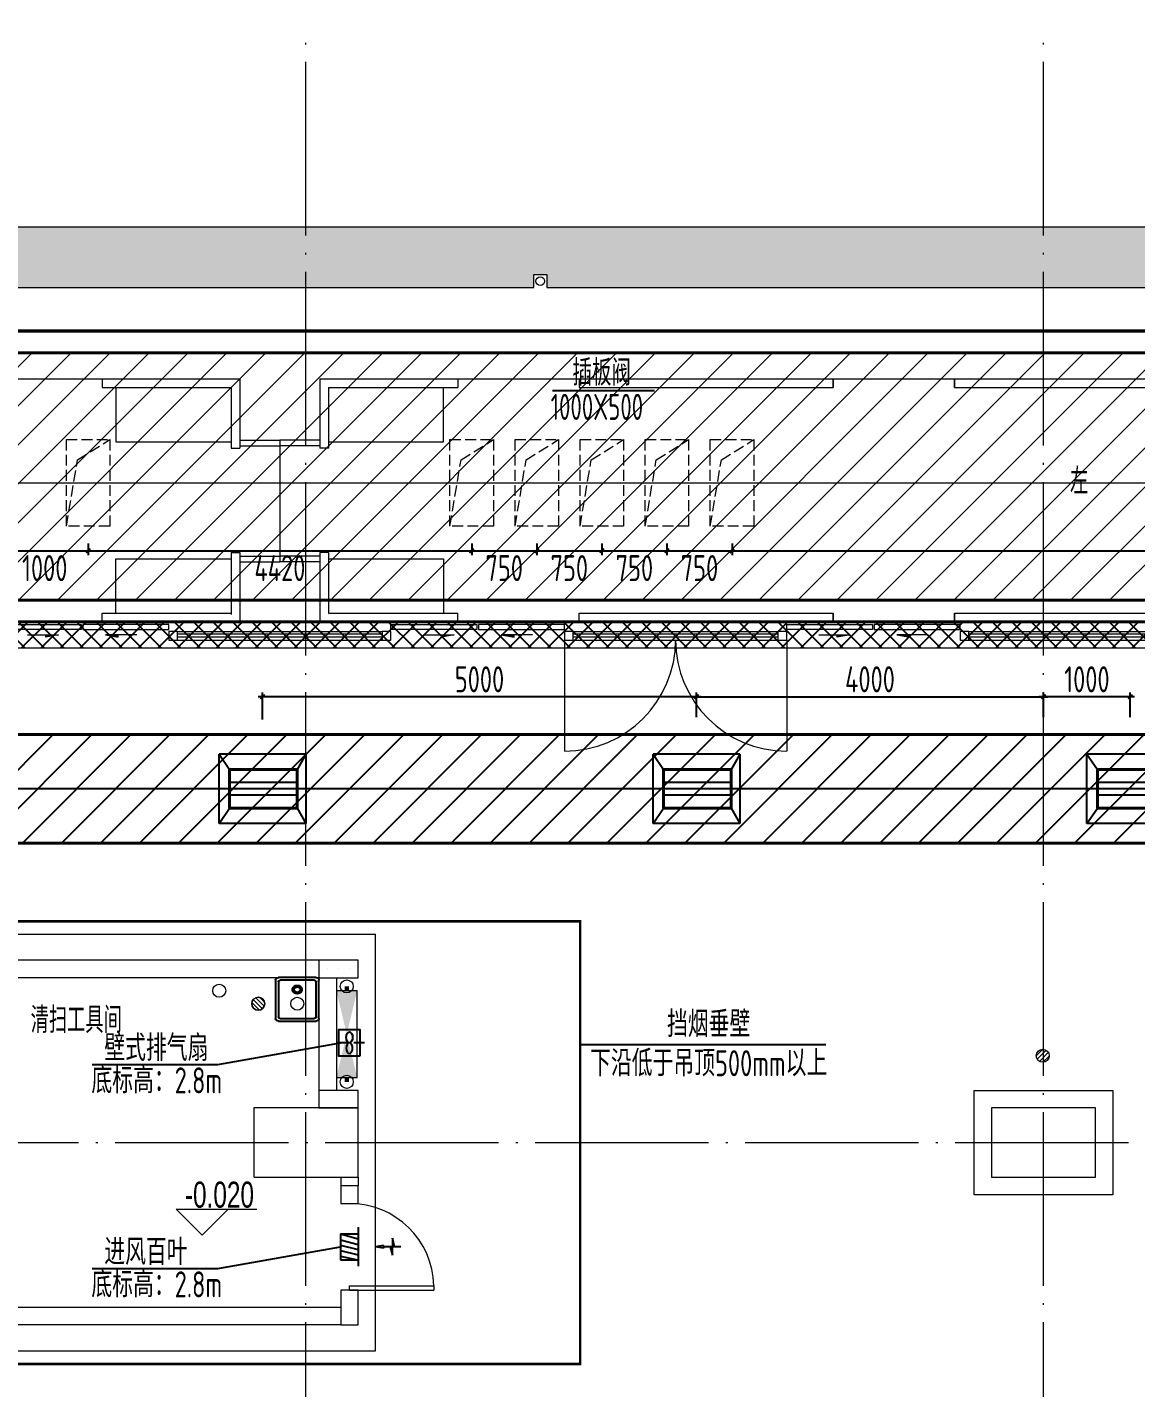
# Model space of a CAD drawing. Extents: x 4 to 13611208, y -605838 to 574722.
# Drawn here: x 13348185 to 13360960, y -11785 to 3890 of the extents above; entities that cross this region are included whole.
import ezdxf
from ezdxf.enums import TextEntityAlignment as Align

# ---------------------------------------------------------------- set-up
doc = ezdxf.new("R2010")
doc.units = 0
doc.header["$LTSCALE"] = 1000
doc.header["$MEASUREMENT"] = 0
for name, pattern in [('_DASH', [0.6, 0.4, -0.2]), ('CENTER', [2, 1.25, -0.25, 0.25, -0.25]), ('CENTER2', [28.575, 19.05, -3.175, 3.175, -3.175]), ('CONTINOUS', [0]), ('DASH', [0.35, 0.25, -0.1]), ('DOTE', [2.42, 2, -0.2, 0.02, -0.2])]:
    doc.linetypes.add(name, pattern=pattern)
for name, color, linetype in [('DUCT-D-P中心线', 5, 'CENTER2'), ('DUCT-D-P标注', 7, 'Continuous'), ('DUCT-D-P管', 6, 'Continuous'), ('DUCT-D-P设备', 7, 'Continuous'), ('DUCT-D-P风口', 7, 'Continuous'), ('DUCT-D-S管设备', 7, 'Continuous'), ('SDF-标注', 7, 'Continuous'), ('卫生间-设备', 8, 'Continuous')]:
    doc.layers.add(name, color=color, linetype=linetype)
for name, color, linetype, lineweight in [('GPS-消防', 8, 'Continuous', 13), ('PSD', 8, 'Continuous', 5), ('SDF-风管', 3, 'Continuous', 20), ('STRAIN', 8, 'Continuous', 5), ('建筑底图', 8, 'Continuous', 13)]:
    doc.layers.add(name, color=color, linetype=linetype, lineweight=lineweight)
doc.styles.add('67', font='gbenor.shx', dxfattribs={"width": 0.7, "bigfont": 'hztxt.shx'})
doc.styles.add('C', font='HZTXT_E', dxfattribs={"width": 0.7, "bigfont": 'HZTXT'})
doc.styles.add('du', font='gbenor.shx', dxfattribs={"width": 0.8, "bigfont": 'hztxt.shx'})
doc.styles.add('RS9', font='gbenor.shx', dxfattribs={"width": 0.8, "height": 300, "bigfont": 'hztxt.shx'})
doc.dimstyles.new('67', dxfattribs={"dimscale": 100, "dimtxt": 3, "dimasz": 0.5, "dimexe": 0.5, "dimexo": 2, "dimgap": 0.5, "dimtad": 2, "dimdec": 0, "dimrnd": 5, "dimzin": 0, "dimdsep": 46, "dimtxsty": 'du', "dimblk": 'ARCHTICK', "dimcen": 0, "dimdle": 0.5, "dimclrd": 256, "dimclre": 256, "dimclrt": 256, "dimazin": 0, "dimtfac": 1, "dimtdec": 0, "dimtix": 1, "dimtmove": 2, "dimatfit": 3, "dimfxl": 100, "dimtolj": 1, "dimtzin": 0, "dimlwd": -1, "dimlwe": -1, "dimarcsym": 0})
pattern_1 = [(45, (-753263.78, -1134969.75), (-33.6759605, 33.6759605), [])]

# ---------------------------------------------------------------- blocks, each defined once
blk = doc.blocks.new('A$C6AAC3FDD')
at = {"layer": 'STRAIN'}
for p, q in [((24861, 2800), (46741, 2800)), ((45151, 2800), (45151, 2700)), ((45151, 2700), (46641, 2700)), ((45310, 2700), (45310, 2073)), ((46641, 2700), (46641, 2000)), ((46641, 2700), (46641, 2699)), ((46641, 2700), (46641, 2699)), ((46741, 2799), (46741, 2800)), ((46741, 2799), (46741, 2000)), ((47661, 2800), (69541, 2800)), ((47661, 2800), (47661, 2000)), ((47762, 2700), (47761, 2699)), ((47761, 2699), (47761, 2000)), ((47762, 2700), (49251, 2700)), ((49087, 2073), (49087, 2700)), ((49251, 2800), (49251, 2700)), ((50651, 2800), (50651, 2700)), ((50651, 2700), (53576, 2700)), ((53576, 2700), (53576, 2800)), ((53576, 2800), (53576, 2700)), ((54976, 2700), (54976, 2800)), ((54976, 2800), (54976, 2700)), ((54976, 2700), (57901, 2700)), ((45310, 2073), (46641, 2073)), ((46741, 2093), (47201, 2093)), ((47201, 2093), (47201, 691)), ((47201, 2093), (47201, 691)), ((47201, 2093), (47201, 691)), ((47201, 2093), (47201, 691)), ((47661, 2093), (47201, 2093)), ((47761, 2073), (49087, 2073)), ((49087, 2073), (49087, 2073)), ((46641, 2000), (46741, 2000)), ((46741, 2026), (47201, 2026)), ((47661, 2026), (47201, 2026)), ((47761, 2000), (47661, 2000)), ((46641, 800), (46641, 84)), ((46641, 800), (46741, 800)), ((46741, 800), (46741, 0)), ((47661, 800), (47661, 0)), ((47761, 800), (47661, 800)), ((47761, 800), (47761, 100)), ((45310, 727), (46641, 727)), ((45310, 100), (45310, 727)), ((46741, 758), (47201, 758)), ((46741, 691), (47201, 691)), ((47661, 758), (47201, 758)), ((47661, 691), (47201, 691)), ((47761, 727), (49087, 727)), ((49087, 727), (49087, 100)), ((49087, 727), (49087, 727)), ((45151, 100), (46641, 100)), ((45151, 0), (45151, 100)), ((47762, 100), (47761, 100)), ((47762, 84), (47761, 85)), ((47762, 100), (49251, 100)), ((49251, 0), (49251, 100)), ((50651, 100), (53576, 100)), ((50651, 0), (50651, 100)), ((53576, 100), (53576, 0)), ((53576, 0), (53576, 100)), ((54976, 100), (57901, 100)), ((54976, 100), (54976, 0)), ((54976, 0), (54976, 100)), ((24861, 0), (46741, 0)), ((47661, 0), (69542, 0))]:
    blk.add_line(p, q, dxfattribs=at)
blk = doc.blocks.new('新块')
at = {"layer": 'PSD', "color": 8}
for p, q in [((-1630, 60), (-1270, 60)), ((-1270, 60), (-1418, 34)), ((-1418, 34), (-1418, 60)), ((-730, 60), (-582, 34)), ((-370, 60), (-730, 60)), ((-582, 34), (-582, 60))]:
    blk.add_line(p, q, dxfattribs=at)
for points in [[(-2000, 180), (-1010, 180), (-1010, 120), (-2000, 120)], [(0, 180), (-990, 180), (-990, 120), (0, 120)]]:
    blk.add_lwpolyline(points, close=True, dxfattribs=at)
for points in [[(-1418, 34), (-1418, 60), (-1270, 60)], [(-582, 34), (-582, 60), (-730, 60)]]:
    blk.add_solid(points, dxfattribs=at)
blk = doc.blocks.new('PSD')
at = {"layer": 'PSD', "color": 8}
for p, q in [((47003, 4268), (49362, 4268)), ((49362, 4235), (47003, 4235)), ((51563, 4268), (53922, 4268)), ((53922, 4235), (51563, 4235)), ((56123, 4268), (58482, 4268)), ((58482, 4235), (56123, 4235)), ((49362, 4201), (47003, 4201)), ((47003, 4168), (49362, 4168)), ((51462, 4168), (51462, 2888)), ((53922, 4201), (51563, 4201)), ((51563, 4168), (53922, 4168)), ((54022, 4168), (54022, 2888)), ((58482, 4201), (56123, 4201)), ((56123, 4168), (58482, 4168))]:
    blk.add_line(p, q, dxfattribs=at)
for points in [[(46902, 4168), (47003, 4168), (47003, 4268), (46902, 4268)], [(49362, 4168), (49462, 4168), (49462, 4268), (49362, 4268)], [(51462, 4168), (51563, 4168), (51563, 4268), (51462, 4268)], [(53922, 4168), (54022, 4168), (54022, 4268), (53922, 4268)], [(56022, 4168), (56123, 4168), (56123, 4268), (56022, 4268)]]:
    blk.add_lwpolyline(points, close=True, dxfattribs=at)
for centre, start, end in [((51462, 4168), 270, 0), ((54022, 4168), 180, 270)]:
    blk.add_arc(centre, 1280, start, end, dxfattribs=at)
at = {"color": 8}
for p in [(46902, 4168), (51462, 4168), (56022, 4168)]:
    blk.add_blockref('新块', p, dxfattribs=at)
blk = doc.blocks.new('王家畈站给排水平面图20120703-地漏')
at = {"ltscale": 10}
h = blk.add_hatch(dxfattribs=at)
h.set_pattern_fill('ANSI31', color=256, scale=15, style=0)
h.set_pattern_definition(pattern_1)
h.paths.add_polyline_path([(100, 0, 1), (-100, 0, 1)])
blk.add_circle((0, 0), 100)
blk = doc.blocks.new('$plan$00001191')
at = {"layer": '卫生间-设备'}
for p, q in [((33, -421), (33, -20)), ((54, 0), (446, 0)), ((467, -20), (467, -421)), ((446, -441), (54, -441))]:
    blk.add_line(p, q, dxfattribs=at)
for points in [[(33, 30, 0.414214), (0, 0, 0.414214)], [(500, 0, 0.414214), (467, 30, 0.414214)], [(0, -441, 0.414214), (33, -470, 0.414214)], [(467, -470, 0.414214), (500, -441, 0.414214)]]:
    blk.add_lwpolyline(points, format="xyb", dxfattribs=at)
for points in [[(33, 30), (467, 30)], [(0, -441), (0, 0)], [(54, 0), (47, -1), (40, -5), (36, -10), (33, -16), (33, -20)], [(250, -59), (231, -62), (215, -71), (203, -84), (196, -100), (196, -117), (203, -133), (215, -146), (231, -154), (250, -157), (269, -154), (285, -146), (297, -133), (304, -117), (304, -100), (297, -84), (285, -71), (269, -62), (250, -59)], [(250, -76), (238, -78), (227, -84), (219, -92), (215, -103), (215, -114), (219, -124), (227, -133), (238, -138), (250, -140), (262, -138), (273, -133), (281, -124), (285, -114), (285, -103), (281, -92), (273, -84), (262, -78), (250, -76)], [(467, -20), (466, -13), (462, -7), (457, -3), (449, 0), (446, 0)], [(500, 0), (500, -441)], [(33, -421), (34, -428), (38, -434), (43, -438), (51, -441), (54, -441)], [(446, -441), (453, -440), (460, -436), (464, -431), (467, -425), (467, -421)], [(467, -470), (33, -470)]]:
    blk.add_lwpolyline(points, dxfattribs=at)
blk = doc.blocks.new('光谷四路给排水孔洞20150518-地漏')
at = {"ltscale": 10}
h = blk.add_hatch(dxfattribs=at)
h.set_pattern_fill('ANSI31', color=256, scale=15, style=0)
h.set_pattern_definition(pattern_1)
h.paths.add_polyline_path([(100, 0, 1), (-100, 0, 1)])
blk.add_circle((0, 0), 100)
blk = doc.blocks.new('A$C73EC19F2')
at = {"layer": 'GPS-消防'}
h = blk.add_hatch(color=256, dxfattribs=at)
h.paths.add_polyline_path([(-120, 0), (0, 500), (-240, 500)])
h.paths.add_polyline_path([(-240, -500), (0, -500), (-120, 0)])
blk.add_lwpolyline([(-240, 500), (-240, -500), (0, -500), (0, 500)], close=True, dxfattribs=at)
at = {"layer": 'GPS-消防', "const_width": 50}
for points in [[(-120, 500), (-120, 550)], [(-120, -550), (-120, -500)]]:
    blk.add_lwpolyline(points, dxfattribs=at)
at = {"layer": 'GPS-消防'}
for centre in [(-120, 550), (-120, -550)]:
    blk.add_circle(centre, 75, dxfattribs=at)
blk = doc.blocks.new('$DorLib2D$00000001')
for p, q in [((0.45, 0.975), (0.5, 0.975)), ((0.45, 0), (0.45, 0.975)), ((0.5, 0), (0.5, 0.975)), ((0.5, 0), (0.45, 0))]:
    blk.add_line(p, q)
at = {"lineweight": 13}
blk.add_arc((0.475, 0), 0.975, 91.4693, 180, dxfattribs=at)
blk = doc.blocks.new('_FZH')
blk.add_lwpolyline([(-0.5, -0.5), (0.5, -0.5), (0.5, 0.5), (-0.5, 0.5)], close=True)
blk = doc.blocks.new('_ArchTick')
at = {"color": 0, "linetype": 'ByBlock', "const_width": 0.4}
blk.add_lwpolyline([(-0.5, -0.5), (0.5, 0.5)], dxfattribs=at)
blk = doc.blocks.new('*D539')
at = {"layer": 'DUCT-D-P标注', "transparency": 16777216}
for p, q in [((13360947, -3823), (13359847, -3823)), ((13359897, -4060), (13359897, -3773)), ((13360897, -4060), (13360897, -3773))]:
    blk.add_line(p, q, dxfattribs=at)
at = {"layer": 'DUCT-D-P标注', "transparency": 16777216, "xscale": 50, "yscale": 50, "zscale": 50, "rotation": 180}
blk.add_blockref('_ArchTick', (13359897, -3823), dxfattribs=at)
at = {"layer": 'DUCT-D-P标注', "transparency": 16777216, "xscale": 50, "yscale": 50, "zscale": 50}
blk.add_blockref('_ArchTick', (13360897, -3823), dxfattribs=at)
at = {"layer": 'DUCT-D-P标注', "transparency": 16777216, "insert": (13360397, -3623), "char_height": 300, "attachment_point": 5, "style": 'du'}
blk.add_mtext('\\A1;1000', dxfattribs=at)
blk = doc.blocks.new('*D567')
at = {"layer": 'SDF-标注', "ltscale": 0.5, "transparency": 16777216}
for p, q in [((13347837, -2142), (13348937, -2142)), ((13347887, -2060), (13347887, -2192)), ((13348887, -2060), (13348887, -2192))]:
    blk.add_line(p, q, dxfattribs=at)
at = {"layer": 'SDF-标注', "ltscale": 0.5, "transparency": 16777216, "xscale": 50, "yscale": 50, "zscale": 50, "rotation": 180}
blk.add_blockref('_ArchTick', (13347887, -2142), dxfattribs=at)
at = {"layer": 'SDF-标注', "ltscale": 0.5, "transparency": 16777216, "xscale": 50, "yscale": 50, "zscale": 50}
blk.add_blockref('_ArchTick', (13348887, -2142), dxfattribs=at)
at = {"layer": 'SDF-标注', "ltscale": 0.5, "transparency": 16777216, "insert": (13348387, -2342), "char_height": 300, "attachment_point": 5, "style": 'du'}
blk.add_mtext('\\A1;1000', dxfattribs=at)
blk = doc.blocks.new('*D568')
at = {"layer": 'SDF-标注', "ltscale": 0.5, "transparency": 16777216}
for p, q in [((13353257, -2142), (13354107, -2142)), ((13353307, -2060), (13353307, -2192)), ((13354057, -2060), (13354057, -2192))]:
    blk.add_line(p, q, dxfattribs=at)
at = {"layer": 'SDF-标注', "ltscale": 0.5, "transparency": 16777216, "xscale": 50, "yscale": 50, "zscale": 50, "rotation": 180}
blk.add_blockref('_ArchTick', (13353307, -2142), dxfattribs=at)
at = {"layer": 'SDF-标注', "ltscale": 0.5, "transparency": 16777216, "xscale": 50, "yscale": 50, "zscale": 50}
blk.add_blockref('_ArchTick', (13354057, -2142), dxfattribs=at)
at = {"layer": 'SDF-标注', "ltscale": 0.5, "transparency": 16777216, "insert": (13353682, -2342), "char_height": 300, "attachment_point": 5, "style": 'du'}
blk.add_mtext('\\A1;750', dxfattribs=at)
blk = doc.blocks.new('*D569')
at = {"layer": 'SDF-标注', "ltscale": 0.5, "transparency": 16777216}
for p, q in [((13354007, -2142), (13354857, -2142)), ((13354057, -2060), (13354057, -2192)), ((13354807, -2060), (13354807, -2192))]:
    blk.add_line(p, q, dxfattribs=at)
at = {"layer": 'SDF-标注', "ltscale": 0.5, "transparency": 16777216, "xscale": 50, "yscale": 50, "zscale": 50, "rotation": 180}
blk.add_blockref('_ArchTick', (13354057, -2142), dxfattribs=at)
at = {"layer": 'SDF-标注', "ltscale": 0.5, "transparency": 16777216, "xscale": 50, "yscale": 50, "zscale": 50}
blk.add_blockref('_ArchTick', (13354807, -2142), dxfattribs=at)
at = {"layer": 'SDF-标注', "ltscale": 0.5, "transparency": 16777216, "insert": (13354432, -2342), "char_height": 300, "attachment_point": 5, "style": 'du'}
blk.add_mtext('\\A1;750', dxfattribs=at)
blk = doc.blocks.new('*D570')
at = {"layer": 'SDF-标注', "ltscale": 0.5, "transparency": 16777216}
for p, q in [((13354757, -2142), (13355607, -2142)), ((13354807, -2060), (13354807, -2192)), ((13355557, -2060), (13355557, -2192))]:
    blk.add_line(p, q, dxfattribs=at)
at = {"layer": 'SDF-标注', "ltscale": 0.5, "transparency": 16777216, "xscale": 50, "yscale": 50, "zscale": 50, "rotation": 180}
blk.add_blockref('_ArchTick', (13354807, -2142), dxfattribs=at)
at = {"layer": 'SDF-标注', "ltscale": 0.5, "transparency": 16777216, "xscale": 50, "yscale": 50, "zscale": 50}
blk.add_blockref('_ArchTick', (13355557, -2142), dxfattribs=at)
at = {"layer": 'SDF-标注', "ltscale": 0.5, "transparency": 16777216, "insert": (13355182, -2342), "char_height": 300, "attachment_point": 5, "style": 'du'}
blk.add_mtext('\\A1;750', dxfattribs=at)
blk = doc.blocks.new('*D571')
at = {"layer": 'SDF-标注', "ltscale": 0.5, "transparency": 16777216}
for p, q in [((13355507, -2142), (13356357, -2142)), ((13355557, -2060), (13355557, -2192)), ((13356307, -2060), (13356307, -2192))]:
    blk.add_line(p, q, dxfattribs=at)
at = {"layer": 'SDF-标注', "ltscale": 0.5, "transparency": 16777216, "xscale": 50, "yscale": 50, "zscale": 50, "rotation": 180}
blk.add_blockref('_ArchTick', (13355557, -2142), dxfattribs=at)
at = {"layer": 'SDF-标注', "ltscale": 0.5, "transparency": 16777216, "xscale": 50, "yscale": 50, "zscale": 50}
blk.add_blockref('_ArchTick', (13356307, -2142), dxfattribs=at)
at = {"layer": 'SDF-标注', "ltscale": 0.5, "transparency": 16777216, "insert": (13355932, -2342), "char_height": 300, "attachment_point": 5, "style": 'du'}
blk.add_mtext('\\A1;750', dxfattribs=at)
blk = doc.blocks.new('*D572')
at = {"layer": 'SDF-标注', "ltscale": 0.5, "transparency": 16777216}
for p, q in [((13348837, -2142), (13353357, -2142)), ((13348887, -2060), (13348887, -2192)), ((13353307, -2060), (13353307, -2192))]:
    blk.add_line(p, q, dxfattribs=at)
at = {"layer": 'SDF-标注', "ltscale": 0.5, "transparency": 16777216, "xscale": 50, "yscale": 50, "zscale": 50, "rotation": 180}
blk.add_blockref('_ArchTick', (13348887, -2142), dxfattribs=at)
at = {"layer": 'SDF-标注', "ltscale": 0.5, "transparency": 16777216, "xscale": 50, "yscale": 50, "zscale": 50}
blk.add_blockref('_ArchTick', (13353307, -2142), dxfattribs=at)
at = {"layer": 'SDF-标注', "ltscale": 0.5, "transparency": 16777216, "insert": (13351097, -2342), "char_height": 300, "attachment_point": 5, "style": 'du'}
blk.add_mtext('\\A1;4420', dxfattribs=at)
blk = doc.blocks.new('*D573')
at = {"layer": 'SDF-标注', "ltscale": 0.5, "transparency": 16777216}
for p, q in [((13356257, -2142), (13368737, -2142)), ((13356307, -2060), (13356307, -2192)), ((13368687, -2060), (13368687, -2192))]:
    blk.add_line(p, q, dxfattribs=at)
at = {"layer": 'SDF-标注', "ltscale": 0.5, "transparency": 16777216, "xscale": 50, "yscale": 50, "zscale": 50, "rotation": 180}
blk.add_blockref('_ArchTick', (13356307, -2142), dxfattribs=at)
at = {"layer": 'SDF-标注', "ltscale": 0.5, "transparency": 16777216, "xscale": 50, "yscale": 50, "zscale": 50}
blk.add_blockref('_ArchTick', (13368687, -2142), dxfattribs=at)
at = {"layer": 'SDF-标注', "ltscale": 0.5, "transparency": 16777216, "insert": (13362497, -2342), "char_height": 300, "attachment_point": 5, "style": 'du'}
blk.add_mtext('\\A1;12380', dxfattribs=at)
blk = doc.blocks.new('hqs')
at = {"linetype": 'CENTER', "ltscale": 0.1}
blk.add_line((50, 0), (-300, 0), dxfattribs=at)
blk.add_lwpolyline([(0, 150), (0, -150), (-250, -150), (-250, 150)], close=True)
blk.add_ellipse((-125, 62.5), major_axis=(0, -62.5), ratio=0.6)
at = {"extrusion": (0, 0, -1)}
blk.add_ellipse((-125, -62.5), major_axis=(0, 62.5), ratio=0.6, dxfattribs=at)
blk = doc.blocks.new('SFFH3')
for p, q in [((-3.99, 0.32), (-5.84, 0.01)), ((-3.99, -0.31), (-5.84, 0.01)), ((-3.99, 0.01), (-3.99, 0.32)), ((0.01, 0.01), (-3.99, 0.01)), ((-3.99, 0.01), (-3.99, -0.31)), ((-1.9, 1.95), (-1.9, 0)), ((-1.41, 0.01), (-1.9, 1.95)), ((-2.4, 0), (-1.9, -1.95)), ((-1.9, -1.95), (-1.9, 0))]:
    blk.add_line(p, q)
blk = doc.blocks.new('$风口$00000150')
for p, q in [((200, 450), (200, -450)), ((0, 300), (0, -300)), ((0, 300), (200, 300)), ((0, 295), (200, 184)), ((0, 159), (200, 55)), ((0, 36), (200, -65)), ((0, -88), (200, -184)), ((0, -218), (193, -300)), ((0, -300), (200, -300))]:
    blk.add_line(p, q)
blk = doc.blocks.new('*D669')
at = {"layer": 'DUCT-D-P标注', "transparency": 16777216}
for p, q in [((13355947, -3823), (13350847, -3823)), ((13350897, -4085), (13350897, -3773)), ((13355897, -4060), (13355897, -3773))]:
    blk.add_line(p, q, dxfattribs=at)
at = {"layer": 'DUCT-D-P标注', "transparency": 16777216, "xscale": 50, "yscale": 50, "zscale": 50, "rotation": 180}
blk.add_blockref('_ArchTick', (13350897, -3823), dxfattribs=at)
at = {"layer": 'DUCT-D-P标注', "transparency": 16777216, "xscale": 50, "yscale": 50, "zscale": 50}
blk.add_blockref('_ArchTick', (13355897, -3823), dxfattribs=at)
at = {"layer": 'DUCT-D-P标注', "transparency": 16777216, "insert": (13353397, -3623), "char_height": 300, "attachment_point": 5, "style": 'du'}
blk.add_mtext('\\A1;5000', dxfattribs=at)
blk = doc.blocks.new('*D670')
at = {"layer": 'DUCT-D-P标注', "transparency": 16777216}
for p, q in [((13355847, -3823), (13359947, -3823)), ((13355897, -4060), (13355897, -3773)), ((13359897, -4060), (13359897, -3773))]:
    blk.add_line(p, q, dxfattribs=at)
at = {"layer": 'DUCT-D-P标注', "transparency": 16777216, "xscale": 50, "yscale": 50, "zscale": 50, "rotation": 180}
blk.add_blockref('_ArchTick', (13355897, -3823), dxfattribs=at)
at = {"layer": 'DUCT-D-P标注', "transparency": 16777216, "xscale": 50, "yscale": 50, "zscale": 50}
blk.add_blockref('_ArchTick', (13359897, -3823), dxfattribs=at)
at = {"layer": 'DUCT-D-P标注', "transparency": 16777216, "insert": (13357897, -3623), "char_height": 300, "attachment_point": 5, "style": 'du'}
blk.add_mtext('\\A1;4000', dxfattribs=at)
blk = doc.blocks.new('A$C321F08AF')
at = {"layer": '建筑底图', "color": 0, "linetype": 'DASH', "ltscale": 0.5}
for points in [[(-24760, -2450), (-24760, -3450), (-25260, -3450), (-25260, -2450)], [(-20340, -2450), (-20340, -3450), (-20840, -3450), (-20840, -2450)], [(-19590, -2450), (-19590, -3450), (-20090, -3450), (-20090, -2450)], [(-18840, -2450), (-18840, -3450), (-19340, -3450), (-19340, -2450)], [(-18090, -2450), (-18090, -3450), (-18590, -3450), (-18590, -2450)], [(-17340, -2450), (-17340, -3450), (-17840, -3450), (-17840, -2450)]]:
    blk.add_lwpolyline(points, close=True, dxfattribs=at)
for points in [[(-25260, -3450), (-25133, -2686), (-24760, -2450)], [(-20840, -3450), (-20713, -2686), (-20340, -2450)], [(-20090, -3450), (-19963, -2686), (-19590, -2450)], [(-19340, -3450), (-19213, -2686), (-18840, -2450)], [(-18590, -3450), (-18463, -2686), (-18090, -2450)], [(-17840, -3450), (-17713, -2686), (-17340, -2450)]]:
    blk.add_lwpolyline(points, dxfattribs=at)
blk = doc.blocks.new('$风口$00000108')
for p, q in [((-250, 135), (-190, 75)), ((-250, -135), (-250, 135)), ((250, 135), (200, 75)), ((250, 135), (250, -135)), ((200, 25), (-190, 25)), ((200, -25), (-190, -25)), ((-250, -135), (-190, -75)), ((200, -75), (250, -135)), ((250, -135), (-250, -135))]:
    blk.add_line(p, q)
at = {"linetype": 'Continuous'}
blk.add_line((250, 135), (-250, 135), dxfattribs=at)
at = {"lineweight": 40}
for p, q in [((-190, 75), (200, 75)), ((-190, -75), (-190, 75)), ((200, 75), (200, -75)), ((-190, -75), (200, -75))]:
    blk.add_line(p, q, dxfattribs=at)

msp = doc.modelspace()

# ---------------------------------------------------------------- hatches: boundary and pattern name
at = {"layer": 'DUCT-D-P管'}
h = msp.add_hatch(dxfattribs=at)
h.set_pattern_fill('ANSI31', color=8, scale=200)
h.set_pattern_definition([(45, (0, 0), (-224.506403, 224.506403), [])])
h.paths.add_polyline_path([(13361497.1, -4260.3), (13308997.1, -4260.3), (13308997.1, -5510.3), (13361497.1, -5510.3)])
at = {"layer": '建筑底图'}
h = msp.add_hatch(dxfattribs=at)
h.set_pattern_fill('钢筋混凝土', color=8, scale=100, style=0)
h.set_pattern_definition([(45, (793255.26, 9e-08), (-176.7766953, 176.7766953), []), (50, (793255.26, 9e-08), (717.260183, -62.752135), [75, -825]), (355, (793255.26, 9e-08), (-138.751334, 752.192134), [60, -660]), (100.4514, (793315, -5.2), (578.50938, 689.439542), [63.74019, -701.14211]), (46.1842, (793255.26, 200), (1067.24105, -165.519014), [112.5, -1237.5]), (96.6356, (793344.2, 186.2), (934.662706, 974.11787), [95.61029, -1051.713]), (351.1842, (793255.3, 200), (934.661945, 974.1186), [90, -990]), (21, (793355.26, 150), (596.907052, -402.61889), [75, -825]), (326, (793355.26, 150), (243.31533, 725.150045), [60, -660]), (71.4514, (793405, 116.45), (840.22263, 322.530497), [63.74019, -701.14211]), (37.5, (793255.26, 9e-08), (12.1598553, 332.893854), [0, -652, 0, -670, 0, -662.5]), (7.5, (793255.26, 9e-08), (263.069537, 394.411712), [0, -382, 0, -637, 0, -252.5]), (327.5, (793032.26, 9e-08), (533.822436, -22.554872), [0, -250, 0, -780, 0, -1035]), (317.5, (792932.26, 9e-08), (583.18617, 100.104982), [0, -325, 0, -518, 0, -735])])
h.paths.add_polyline_path([(13122497.4, -13710.3), (13121697.4, -13710.3), (13121697.4, -15460.3), (13121787.4, -17303.4), (13122586.5, -17265.7), (13122497.4, -15440.7)])
h.paths.add_polyline_path([(13121697.4, -4210.3), (13122497.4, -4210.3), (13122497.4, -2478.9), (13122573.5, -843.5), (13121774.4, -806.3), (13121697.4, -2460.3)])
h.paths.add_polyline_path([(13168947.4, -21010.3), (13168947.4, -21710.3), (13207597.4, -21710.3), (13207597.4, -20160.3), (13281197.4, -20160.3), (13281197.4, -19460.3), (13206897.4, -19460.3), (13206897.4, -21010.3)])
h.paths.add_polyline_path([(13168947.4, 3789.7), (13168947.4, 3089.7), (13206897.4, 3089.7), (13206897.4, 1539.7), (13281197.4, 1539.7), (13281197.4, 2239.7), (13207597.4, 2239.7), (13207597.4, 3789.7)])
h.paths.add_polyline_path([(13473697.4, -4551.4), (13472897.4, -4551.4), (13472897.4, -13160.3), (13473697.4, -13160.3)])
h.paths.add_polyline_path([(13473697.4, 2261.9), (13472897.4, 2261.9), (13472897.4, 2248.6), (13473697.4, 2248.6)])
h.paths.add_polyline_path([(13354022.4, 889.7), (13354022.4, 1039.7), (13354172.4, 1039.7), (13354172.4, 889.7), (13376672.4, 889.7), (13376672.4, 1039.7), (13376822.4, 1039.7), (13376822.4, 889.7), (13398547.4, 889.7), (13398547.4, 1039.7), (13398697.4, 1039.7), (13398697.4, 889.7), (13422497.4, 889.7), (13422497.4, 1089.7), (13453297.4, 1089.7), (13453297.4, 1789.7), (13421797.4, 1789.7), (13421797.4, 1589.7), (13349146.3, 1589.7), (13349146.3, 889.7)])
h.paths.add_polyline_path([(13332922.4, 889.7), (13332922.4, 1039.7), (13333072.4, 1039.7), (13333072.4, 889.7), (13349146.3, 889.7), (13349146.3, 1589.7), (13311597.4, 1589.7), (13311597.4, 889.7)])
h.paths.add_polyline_path([(13332922.4, -18960.3), (13332922.4, -18810.3), (13311597.4, -18810.3), (13311597.4, -19510.3), (13349146.3, -19510.3), (13349146.3, -18810.3), (13333072.4, -18810.3), (13333072.4, -18960.3)])
h.paths.add_polyline_path([(13376672.4, -18960.3), (13376672.4, -18810.3), (13354172.4, -18810.3), (13354172.4, -18960.3), (13354022.4, -18960.3), (13354022.4, -18810.3), (13349146.3, -18810.3), (13349146.3, -19510.3), (13438197.4, -19510.3), (13438197.4, -19710.3), (13453297.4, -19710.3), (13453297.4, -19010.3), (13438897.4, -19010.3), (13438897.4, -18810.3), (13436422.6, -18810.3), (13436422.6, -18960.3), (13436272.6, -18960.3), (13436272.6, -18810.3), (13433472, -18810.3), (13433472, -18960.3), (13433322, -18960.3), (13433322, -18810.3), (13430973.4, -18810.3), (13430973.4, -18960.3), (13430823.4, -18960.3), (13430823.4, -18810.3), (13420572.4, -18810.3), (13420572.4, -18960.3), (13420422.4, -18960.3), (13420422.4, -18810.3), (13376822.4, -18810.3), (13376822.4, -18960.3)])
at = {"layer": '建筑底图', "linetype": 'DASH'}
h = msp.add_hatch(dxfattribs=at)
h.set_pattern_fill('ANSI31', color=8, scale=200, style=0)
h.set_pattern_definition([(45, (793255.26, 9e-08), (-224.506403, 224.506403), [])])
h.paths.add_polyline_path([(13310147.4, 139.7), (13455372.4, 139.7), (13455372.4, -2710.3), (13310147.4, -2710.3)])
h = msp.add_hatch(dxfattribs=at)
h.set_pattern_fill('ANSI31', color=8, scale=200, style=0)
h.set_pattern_definition([(45, (793255.26, 9e-08), (-224.506403, 224.506403), [])])
h.paths.add_polyline_path([(13310147.4, 139.7), (13455372.4, 139.7), (13455372.4, -2710.3), (13310147.4, -2710.3)])
at = {"layer": '建筑底图', "lineweight": -3}
h = msp.add_hatch(dxfattribs=at)
h.set_pattern_fill('ANSI37', color=8, scale=100, style=0)
h.set_pattern_definition([(45, (15148904.22, -89453.28), (-112.253202, 112.253202), []), (135, (15148904.22, -89453.28), (-112.253202, -112.253202), [])])
h.paths.add_polyline_path([(13305897.4, -5960.3), (13305897.4, -3260.3), (13441897.4, -3260.3), (13441897.4, -5960.3), (13442397.4, -5960.3), (13442397.4, -2960.3), (13305397.4, -2960.3), (13305397.4, -5974.8)])

# ---------------------------------------------------------------- linework, layer by layer
at = {"layer": 'DUCT-D-P中心线'}
msp.add_line((13361497.1, -4885.3), (13308997.1, -4885.3), dxfattribs=at)
at = {"layer": 'DUCT-D-P标注', "linetype": '_DASH', "ltscale": 10, "const_width": 30}
msp.add_lwpolyline([(13354557.4, -11510.3), (13334397.4, -11510.3), (13334397.4, -6410.3), (13354557.4, -6410.3)], close=True, dxfattribs=at)
at = {"layer": 'DUCT-D-P标注'}
for points in [[(13348933.7, -8059.1), (13350381.9, -8059.1), (13351797.1, -7810.3)], [(13357387.7, -7833.8), (13354557.4, -7833.8)], [(13348933.7, -10409.1), (13350381.9, -10409.1), (13351797.1, -10160.3)]]:
    msp.add_lwpolyline(points, dxfattribs=at)
at = {"layer": 'DUCT-D-P管', "const_width": 35}
for points in [[(13361497.1, -4260.3), (13308997.1, -4260.3)], [(13312554.5, -5510.3), (13361497.1, -5510.3)]]:
    msp.add_lwpolyline(points, dxfattribs=at)
at = {"layer": 'SDF-标注', "ltscale": 0.5}
msp.add_line((13354238.8, -293.7), (13355414.1, -293.7), dxfattribs=at)
at = {"layer": 'SDF-风管', "const_width": 35}
for points, elevation in [([(13455221.7, -2960.3), (13455622.1, -2960.3), (13455622.1, 389.7), (13310397.1, 389.7), (13310397.1, 1039.7), (13270747.1, 1039.7), (13270747.1, -2960.3)], 8250), ([(13321547.3, -2710.3), (13426247.5, -2710.3)], 4115)]:
    msp.add_lwpolyline(points, dxfattribs=dict(at, elevation=elevation))
for points in [[(13455372.1, -2710.3), (13455372.1, 139.7), (13310147.1, 139.7), (13310147.1, 789.7), (13270997.1, 789.7), (13270997.1, -2710.3), (13272122.1, -2710.3)], [(13321547.3, -2960.3), (13426247.5, -2960.3)]]:
    msp.add_lwpolyline(points, dxfattribs=at)
at = {"layer": '建筑底图', "color": 8, "linetype": 'DOTE'}
for p, q in [((13351397.4, -22710.3), (13351397.4, 3889.7)), ((13359897.4, -22710.3), (13359897.4, 3889.7)), ((13333072.4, 889.7), (13354022.4, 889.7)), ((13354172.4, 889.7), (13376672.4, 889.7)), ((13119297.4, -8960.3), (13476260, -8960.3))]:
    msp.add_line(p, q, dxfattribs=at)
at = {"layer": '建筑底图', "color": 8}
for p, q in [((13311597.4, 1589.7), (13421797.4, 1589.7)), ((13333072.4, 889.7), (13354022.4, 889.7)), ((13354172.4, 889.7), (13376672.4, 889.7)), ((13303897.4, -2960.3), (13443897.4, -2960.3)), ((13334397.4, -6410.3), (13354557.4, -6410.3)), ((13354557.4, -6410.3), (13354557.4, -11510.3)), ((13345709.8, -6560.3), (13352197.4, -6560.3)), ((13352197.4, -11360.3), (13352197.4, -6560.3)), ((13351547.4, -6860.3), (13345843.5, -6860.3)), ((13351647.4, -6960.3), (13351647.4, -6960.3)), ((13351772.4, -6960.3), (13351772.4, -6960.3)), ((13351897.4, -6960.3), (13351897.4, -6960.3)), ((13351547.4, -7060.3), (13345843.5, -7060.3)), ((13351547.4, -7060.3), (13351547.4, -8360.3)), ((13351747.4, -7060.3), (13351747.4, -8360.3)), ((13351797.4, -9360.3), (13351797.4, -9460.3)), ((13351997.4, -9360.3), (13351997.4, -9460.3)), ((13350201.5, -10026.5), (13349901.5, -9726.5)), ((13349901.5, -9726.5), (13350830.2, -9726.5)), ((13350201.5, -10026.5), (13350501.5, -9726.5)), ((13351797.4, -10860.3), (13345843.5, -10860.3)), ((13351797.4, -11060.3), (13345843.5, -11060.3)), ((13344333.6, -11360.3), (13352197.4, -11360.3)), ((13354557.4, -11510.3), (13334397.4, -11510.3))]:
    msp.add_line(p, q, dxfattribs=at)
at = {"layer": '建筑底图', "color": 8, "linetype": 'DASH'}
for p, q in [((13310397.4, 389.7), (13455622.4, 389.7)), ((13310147.4, 139.7), (13455372.4, 139.7)), ((13270997.4, -2710.3), (13455372.4, -2710.3)), ((13270997.4, -2960.3), (13455622.4, -2960.3))]:
    msp.add_line(p, q, dxfattribs=at)
at = {"layer": '建筑底图', "color": 8}
msp.add_lwpolyline([(13354022.4, 889.7), (13354022.4, 1039.7), (13354172.4, 1039.7), (13354172.4, 889.7)], dxfattribs=at)
at = {"layer": '建筑底图', "color": 8, "ltscale": 0.1, "flags": 128}
msp.add_lwpolyline([(13236690.1, -1350.1), (13237690.1, -1352.3), (13238690.1, -1354.1), (13239690.1, -1355.6), (13240690.1, -1356.9), (13241690.1, -1357.9), (13242690.1, -1358.7), (13243690.1, -1359.3), (13244690.1, -1359.7), (13245690.1, -1360), (13246690.1, -1360.1), (13247690.1, -1360.2), (13248690.1, -1360.3), (13249690.1, -1360.3), (13434274.3, -1360.3)], dxfattribs=at)
at = {"layer": '建筑底图', "color": 8}
for points in [[(13305897.4, -5960.3), (13305897.4, -3260.3), (13441897.4, -3260.3), (13441897.4, -5960.3), (13442397.4, -5960.3), (13442397.4, -2960.3), (13305397.4, -2960.3), (13305397.4, -5974.8)], [(13360697.4, -8360.3), (13360697.4, -9560.3), (13359097.4, -9560.3), (13359097.4, -8360.3)]]:
    msp.add_lwpolyline(points, close=True, dxfattribs=at)
for centre, radius in [((13354097.4, 964.7), 50), ((13350397.4, -7210.3), 75)]:
    msp.add_circle(centre, radius, dxfattribs=at)
at = {"layer": '建筑底图', "color": 8, "linetype": 'CONTINOUS', "ltscale": 3.5}
for centre in [(13350847.4, -7360.3), (13351297.7, -7360.3), (13359887.4, -7960.3)]:
    msp.add_circle(centre, 75, dxfattribs=at)
at = {"layer": '建筑底图', "color": 8, "ltscale": 2}
msp.add_circle((13359887.4, -7960.3), 75, dxfattribs=at)

# ---------------------------------------------------------------- block references
at = {"layer": 'DUCT-D-P设备', "xscale": -1, "rotation": 180}
msp.add_blockref('hqs', (13352022.1, -7810.3), dxfattribs=at)
at = {"layer": 'DUCT-D-P风口', "xscale": 2, "yscale": 2.962962962962963}
for p in [(13350897.1, -4885.3, 3350), (13355897.1, -4885.3, 3350), (13360897.1, -4885.3, 3350)]:
    msp.add_blockref('$风口$00000108', p, dxfattribs=at)
at = {"layer": 'DUCT-D-S管设备', "xscale": -1, "yscale": -0.5, "rotation": 180}
msp.add_blockref('$风口$00000150', (13351797.1, -10160.3), dxfattribs=at)
at = {"layer": 'DUCT-D-S管设备', "xscale": 50, "yscale": 50}
msp.add_blockref('SFFH3', (13352488.9, -10160.6), dxfattribs=at)
at = {"layer": 'SDF-标注', "ltscale": 0.5}
msp.add_blockref('A$C321F08AF', (13373897.1, 1589.7), dxfattribs=at)
at = {"layer": '建筑底图', "color": 8, "ltscale": 10}
msp.add_blockref('A$C6AAC3FDD', (13303895.9, -2960.3), dxfattribs=at)
at = {"layer": '建筑底图', "color": 8}
msp.add_blockref('PSD', (13302915, -7338.4), dxfattribs=at)
for name, p, xscale, yscale, zscale, rotation in [('_FZH', (13351772.4, -6960.3), 200, 450.0000000298023, 450.0000000298023, 270), ('_FZH', (13351772.4, -8460.3), 199.9999999194406, 450.0000000298023, 450.0000000298023, 270), ('_FZH', (13351897.4, -9560.3), 199.9999999768916, 199.9999999768916, 199.9999999768916, 270), ('$DorLib2D$00000001', (13351897.4, -10160.3), 1000, 1000, 1000, 270), ('_FZH', (13351897.4, -10860.3), 399.999999995809, 200, 200, 270.0000000101385)]:
    msp.add_blockref(name, p, dxfattribs=dict(at, xscale=xscale, yscale=yscale, zscale=zscale, rotation=rotation))
at = {"layer": '建筑底图', "color": 8, "xscale": -1}
msp.add_blockref('$plan$00001191', (13351547.4, -7089.8), dxfattribs=at)
at = {"layer": '建筑底图', "color": 8, "rotation": 180}
msp.add_blockref('A$C73EC19F2', (13351747.4, -7710.3), dxfattribs=at)
at = {"layer": '建筑底图', "color": 8, "ltscale": 3.5, "xscale": -0.7499999999999998, "yscale": 0.7499999999999998, "zscale": 0.7499999999999998, "rotation": 180}
msp.add_blockref('王家畈站给排水平面图20120703-地漏', (13350847.4, -7360.3), dxfattribs=at)
at = {"layer": '建筑底图', "color": 8, "ltscale": 2, "xscale": 0.7499999999999998, "yscale": 0.7499999999999998, "zscale": 0.7499999999999998}
msp.add_blockref('王家畈站给排水平面图20120703-地漏', (13359887.4, -7960.3), dxfattribs=at)
at = {"layer": '建筑底图', "color": 8, "linetype": 'CONTINOUS', "ltscale": 3.5, "xscale": 0.7499999999999998, "yscale": 0.7499999999999998, "zscale": 0.7499999999999998}
msp.add_blockref('光谷四路给排水孔洞20150518-地漏', (13359887.4, -7960.3), dxfattribs=at)
at = {"layer": '建筑底图', "color": 8, "xscale": 1200, "yscale": 800, "zscale": 800}
for p in [(13351397.4, -8960.3), (13359897.4, -8960.3)]:
    msp.add_blockref('_FZH', p, dxfattribs=at)

# ---------------------------------------------------------------- texts
at = {"layer": 'DUCT-D-P标注', "style": 'RS9', "width": 0.8}
for s, p in [('挡烟垂壁', (13356038.1, -7744.9)), ('下沿低于吊顶500mm以上', (13356038.1, -8195.6))]:
    msp.add_text(s, height=300, rotation=0.00377, dxfattribs=at).set_placement(p, align=Align.CENTER)
for s, p in [('壁式排气扇', (13349073.1, -8020)), ('底标高：2.8m', (13348924.4, -8393.5)), ('进风百叶', (13349073.1, -10370)), ('底标高：2.8m', (13348924.4, -10743.5))]:
    msp.add_text(s, height=300, rotation=0.00377, dxfattribs=at).set_placement(p)
at = {"layer": 'SDF-标注', "ltscale": 0.5, "style": '67', "width": 0.75}
for s, p in [('插板阀', (13354467.9, -239.8)), ('1000X500', (13354217.5, -634.5))]:
    msp.add_text(s, height=300, dxfattribs=at).set_placement(p)
at = {"layer": '建筑底图', "color": 8, "linetype": 'DASH', "style": 'C', "width": 0.7}
msp.add_text('左', height=300, dxfattribs=at).set_placement((13360202.2, -1490.1))
at = {"layer": '建筑底图', "color": 8, "style": 'C', "width": 0.7}
for s, p in [('清扫工具间', (13348225.3, -7697.9)), ('-0.020', (13350002.2, -9710))]:
    msp.add_text(s, height=300, dxfattribs=at).set_placement(p)

# ---------------------------------------------------------------- dimensions: what is measured, and where the dimension line sits
at = {"layer": 'DUCT-D-P标注'}
for base, p1, p2, picture, middle in [((13350897.1, -3822.8, -3350), (13355897.1, -4260.3, 3350), (13350897.1, -4285.3, -3350), '*D669', (13353397.1, -3622.8, -3350)), ((13359897.4, -3822.8, -3350), (13355897.1, -4260.3, 3350), (13359897.4, -4260.3), '*D670', (13357897.2, -3622.8, -3350)), ((13359897.1, -3822.8, -3350), (13360897.1, -4260.3), (13359897.1, -4260.3, -3350), '*D539', (13360397.1, -3622.8, -3350))]:
    dim = msp.add_linear_dim(base=base, p1=p1, p2=p2, dimstyle='67', dxfattribs=at)
    dim.commit()
    dim.dimension.update_dxf_attribs({"geometry": picture, "text_midpoint": middle})
at = {"layer": 'SDF-标注', "ltscale": 0.5}
for base, p1, p2, picture, middle in [((13348887.1, -2142.4), (13347887.1, -1860.3), (13348887.1, -1860.3), '*D567', (13348387.1, -2342.4)), ((13353307.1, -2142.4), (13348887.1, -1860.3), (13353307.1, -1860.3), '*D572', (13351097.1, -2342.4)), ((13354057.1, -2142.4), (13353307.1, -1860.3), (13354057.1, -1860.3), '*D568', (13353682.1, -2342.4)), ((13354807.1, -2142.4), (13354057.1, -1860.3), (13354807.1, -1860.3), '*D569', (13354432.1, -2342.4)), ((13355557.1, -2142.4), (13354807.1, -1860.3), (13355557.1, -1860.3), '*D570', (13355182.1, -2342.4)), ((13356307.1, -2142.4), (13355557.1, -1860.3), (13356307.1, -1860.3), '*D571', (13355932.1, -2342.4)), ((13368687.1, -2142.4), (13356307.1, -1860.3), (13368687.1, -1860.3), '*D573', (13362497.1, -2342.4))]:
    dim = msp.add_linear_dim(base=base, p1=p1, p2=p2, dimstyle='67', dxfattribs=at)
    dim.commit()
    dim.dimension.update_dxf_attribs({"geometry": picture, "text_midpoint": middle})

doc.saveas('drawing.dxf')
